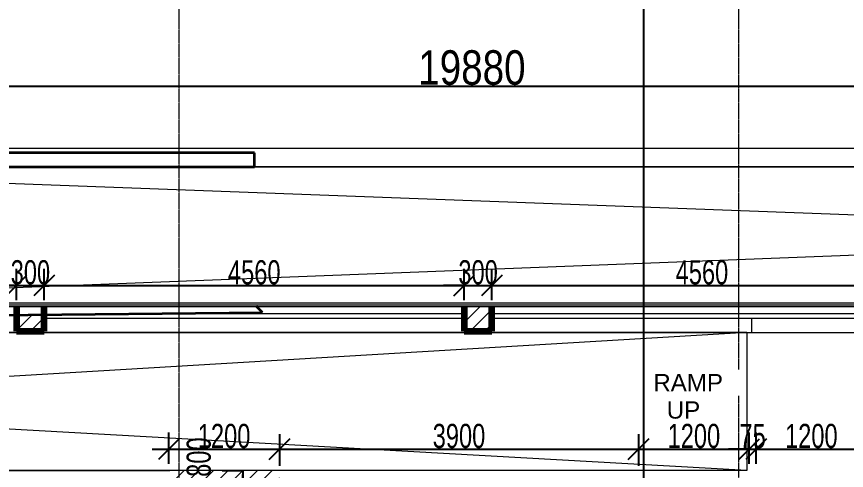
# Model space of a CAD drawing. Header units: millimetres. Extents: x -35190 to 411743, y -233114 to 23872.
# Drawn here: x 146332 to 155340, y 5099 to 10030 of the extents above; entities that cross this region are included whole.
import ezdxf

# ---------------------------------------------------------------- set-up
doc = ezdxf.new("R2010")
doc.units = ezdxf.units.MM
doc.linetypes.add('Grid Line', pattern=[22.225, 12.7, -3.175, 3.175, -3.175])
for name, color, linetype, lineweight in [('A-ANNO-DIMS', 211, 'Continuous', 9), ('A-DETL-THIN', 151, 'Continuous', 18), ('A-FLOR', 192, 'Continuous', 18), ('A-FLOR-HRAL', 11, 'Continuous', 18), ('A-WALL', 113, 'Continuous', 18), ('A-WALL-PATT', 111, 'Continuous', 18), ('G-ANNO-TEXT', 231, 'Continuous', 9), ('Q-CASE', 31, 'Continuous', 18), ('S-GRID', 1, 'Continuous', 9)]:
    doc.layers.add(name, color=color, linetype=linetype, lineweight=lineweight)
doc.styles.add('Arial', font='arial.ttf', dxfattribs={"height": 187.5})
doc.styles.add('Arial_3', font='arial.ttf', dxfattribs={"width": 0.8, "height": 375})
doc.styles.add('Arial_8', font='arial.ttf', dxfattribs={"width": 0.7, "height": 262.5})
doc.dimstyles.new('main_4_5mm_2', dxfattribs={"dimscale": 304.8, "dimtxt": 382.597275, "dimasz": 0.738189, "dimexe": 0.590551, "dimexo": 0.0625, "dimgap": 0.024606, "dimtad": 1, "dimdec": 0, "dimzin": 0, "dimdsep": 46, "dimtxsty": 'Arial_3', "dimblk1": 'OBLIQUE', "dimblk2": 'OBLIQUE', "dimsah": 1, "dimcen": 0.09, "dimdle": 0.590551, "dimazin": 0, "dimtfac": 1, "dimtdec": 4, "dimtix": 1, "dimtmove": 0, "dimatfit": 3, "dimfxl": 0.590551, "dimfxlon": 1, "dimtvp": 1, "dimtolj": 1, "dimtzin": 0, "dimarcsym": 2})
doc.dimstyles.new('small_3_5mm', dxfattribs={"dimscale": 304.8, "dimtxt": 267.818092, "dimasz": 0.738189, "dimexe": 0.590551, "dimexo": 0.0625, "dimgap": 0.024606, "dimtad": 1, "dimdec": 0, "dimzin": 0, "dimdsep": 46, "dimtxsty": 'Arial_8', "dimblk1": 'OBLIQUE', "dimblk2": 'OBLIQUE', "dimsah": 1, "dimcen": 0.09, "dimdle": 0.590551, "dimazin": 0, "dimtfac": 1, "dimtdec": 4, "dimtix": 1, "dimtmove": 0, "dimatfit": 3, "dimfxl": 0.590551, "dimfxlon": 1, "dimtvp": 1, "dimtolj": 1, "dimtzin": 0, "dimarcsym": 2})
doc.dimstyles.new('small_3_5mm_1', dxfattribs={"dimscale": 304.8, "dimtxt": 267.818092, "dimasz": 0.738189, "dimexe": 0.590551, "dimexo": 0.0625, "dimgap": 0.024606, "dimtad": 1, "dimdec": 0, "dimzin": 0, "dimdsep": 46, "dimtxsty": 'Arial_8', "dimblk1": 'OBLIQUE', "dimblk2": 'OBLIQUE', "dimsah": 1, "dimcen": 0.09, "dimdle": 0.590551, "dimazin": 0, "dimtfac": 1, "dimtdec": 4, "dimtix": 1, "dimtmove": 1, "dimatfit": 3, "dimfxl": 0.590551, "dimfxlon": 1, "dimtvp": 1, "dimtolj": 1, "dimtzin": 0, "dimarcsym": 2})
pattern_1 = [(45, (140110.45, -3260.38), (-79.5495, 79.5495), [])]

# ---------------------------------------------------------------- blocks, each defined once
blk = doc.blocks.new('Top Rail Type - Top Rail_Internal_-623587-FIRST FLOOR')
at = {"layer": 'A-FLOR-HRAL'}
for p, q in [((1223.9, 10179.7), (21103.9, 10179.7)), ((1223.9, 10139.7), (21103.9, 10139.7))]:
    blk.add_line(p, q, dxfattribs=at)
blk = doc.blocks.new('Casework 2 - Casework 2-644764-FIRST FLOOR')
at = {"layer": 'Q-CASE', "lineweight": 35}
for p, q in [((8805.4, 11809.7), (-426.1, 11809.7)), ((8805.4, 11659.7), (8805.4, 11809.7)), ((-276.1, 11659.7), (8805.4, 11659.7)), ((8890.4, 10075.1), (8825.5, 10139.7)), ((1323.9, 9999.8), (8890.4, 10075.1))]:
    blk.add_line(p, q, dxfattribs=at)
at = {"layer": 'Q-CASE'}
for p, q in [((1174, 11859.7), (21055, 11859.7)), ((21055, 11659.7), (8805.4, 11659.7)), ((11081.4, 10009.7), (6521.4, 10009.7)), ((11081.4, 10060.2), (7390.4, 10060.2)), ((15941.4, 10060.2), (11381.4, 10060.2)), ((14198.8, 10009.7), (11381.4, 10009.7)), ((15941.4, 10009.7), (14198.8, 10009.7)), ((14198.8, 10009.7), (14198.8, 9859.7)), ((5198.8, 9859.7), (14198.8, 9859.7)), ((14198.8, 9859.7), (16019.6, 9859.7)), ((5198.8, 8359.7), (7873.9, 8359.7))]:
    blk.add_line(p, q, dxfattribs=at)
blk = doc.blocks.new('_Oblique')
at = {"color": 0, "linetype": 'ByBlock', "lineweight": -2}
blk.add_line((-0.5, -0.5), (0.5, 0.5), dxfattribs=at)
blk = doc.blocks.new('*D3876')
at = {"layer": 'A-ANNO-DIMS', "color": 0, "lineweight": -2, "transparency": 16777216}
for p, q in [((148562.7, 5099.3), (148787.7, 5099.3)), ((148787.7, 5099.3), (148787.7, 4874.3)), ((148787.7, 3894.3), (148787.7, 5054.3)), ((148626.8, 4874.3), (148967.7, 4874.3)), ((148626.8, 4074.3), (148967.7, 4074.3))]:
    blk.add_line(p, q, dxfattribs=at)
at = {"layer": 'Defpoints', "color": 0, "transparency": 16777216}
for p in [(148607.7, 4874.3), (148787.7, 4874.3), (148607.7, 4074.3)]:
    blk.add_point(p, dxfattribs=at)
at = {"layer": 'A-ANNO-DIMS', "color": 0, "lineweight": -2, "transparency": 16777216, "xscale": 224.9999999999999, "yscale": 224.9999999999999, "zscale": 224.9999999999999}
for p, rotation in [((148787.7, 4874.3), 90), ((148787.7, 4074.3), 270)]:
    blk.add_blockref('_Oblique', p, dxfattribs=dict(at, rotation=rotation))
at = {"layer": 'A-ANNO-DIMS', "color": 0, "transparency": 16777216, "insert": (148177.4, 5029.6), "char_height": 262.5, "width": 504.322, "attachment_point": 1, "rotation": 90, "line_spacing_factor": 0.941778, "style": 'Arial_8'}
blk.add_mtext('\\A1;800', dxfattribs=at)
blk = doc.blocks.new('*D4018')
at = {"layer": 'A-ANNO-DIMS', "color": 0, "lineweight": -2, "transparency": 16777216}
for p, q in [((147984.4, 5169.6), (147984.4, 5510.5)), ((149184.4, 5491.5), (149184.4, 5150.5)), ((147804.4, 5330.5), (149364.4, 5330.5))]:
    blk.add_line(p, q, dxfattribs=at)
at = {"layer": 'Defpoints', "color": 0, "transparency": 16777216}
for p in [(149184.4, 5510.5), (149184.4, 5330.5), (147984.4, 5150.5)]:
    blk.add_point(p, dxfattribs=at)
at = {"layer": 'A-ANNO-DIMS', "color": 0, "lineweight": -2, "transparency": 16777216, "xscale": 224.9999999999999, "yscale": 224.9999999999999, "zscale": 224.9999999999999, "rotation": 180}
blk.add_blockref('_Oblique', (147984.4, 5330.5), dxfattribs=at)
at = {"layer": 'A-ANNO-DIMS', "color": 0, "lineweight": -2, "transparency": 16777216, "xscale": 224.9999999999999, "yscale": 224.9999999999999, "zscale": 224.9999999999999}
blk.add_blockref('_Oblique', (149184.4, 5330.5), dxfattribs=at)
at = {"layer": 'A-ANNO-DIMS', "color": 0, "transparency": 16777216, "insert": (148584.4, 5472), "char_height": 262.5, "width": 672.429, "attachment_point": 5, "style": 'Arial_8'}
blk.add_mtext('\\A1;1200', dxfattribs=at)
blk = doc.blocks.new('*D4019')
at = {"layer": 'A-ANNO-DIMS', "color": 0, "lineweight": -2, "transparency": 16777216}
for p, q in [((149184.4, 5491.5), (149184.4, 5150.5)), ((153084.4, 5491.5), (153084.4, 5150.5)), ((149004.4, 5330.5), (153264.4, 5330.5))]:
    blk.add_line(p, q, dxfattribs=at)
at = {"layer": 'Defpoints', "color": 0, "transparency": 16777216}
for p in [(149184.4, 5510.5), (153084.4, 5510.5), (153084.4, 5330.5)]:
    blk.add_point(p, dxfattribs=at)
at = {"layer": 'A-ANNO-DIMS', "color": 0, "lineweight": -2, "transparency": 16777216, "xscale": 224.9999999999999, "yscale": 224.9999999999999, "zscale": 224.9999999999999, "rotation": 180}
blk.add_blockref('_Oblique', (149184.4, 5330.5), dxfattribs=at)
at = {"layer": 'A-ANNO-DIMS', "color": 0, "lineweight": -2, "transparency": 16777216, "xscale": 224.9999999999999, "yscale": 224.9999999999999, "zscale": 224.9999999999999}
blk.add_blockref('_Oblique', (153084.4, 5330.5), dxfattribs=at)
at = {"layer": 'A-ANNO-DIMS', "color": 0, "transparency": 16777216, "insert": (151134.4, 5472.1), "char_height": 262.5, "width": 672.429, "attachment_point": 5, "style": 'Arial_8'}
blk.add_mtext('\\A1;3900', dxfattribs=at)
blk = doc.blocks.new('*D4020')
at = {"layer": 'A-ANNO-DIMS', "color": 0, "lineweight": -2, "transparency": 16777216}
for p, q in [((154284.4, 5169.6), (154284.4, 5510.5)), ((153084.4, 5491.5), (153084.4, 5150.5)), ((152904.4, 5330.5), (154464.4, 5330.5))]:
    blk.add_line(p, q, dxfattribs=at)
at = {"layer": 'Defpoints', "color": 0, "transparency": 16777216}
for p in [(153084.4, 5510.5), (154284.4, 5330.5), (154284.4, 5150.5)]:
    blk.add_point(p, dxfattribs=at)
at = {"layer": 'A-ANNO-DIMS', "color": 0, "lineweight": -2, "transparency": 16777216, "xscale": 224.9999999999999, "yscale": 224.9999999999999, "zscale": 224.9999999999999, "rotation": 180}
blk.add_blockref('_Oblique', (153084.4, 5330.5), dxfattribs=at)
at = {"layer": 'A-ANNO-DIMS', "color": 0, "lineweight": -2, "transparency": 16777216, "xscale": 224.9999999999999, "yscale": 224.9999999999999, "zscale": 224.9999999999999}
blk.add_blockref('_Oblique', (154284.4, 5330.5), dxfattribs=at)
at = {"layer": 'A-ANNO-DIMS', "color": 0, "transparency": 16777216, "insert": (153684.4, 5472), "char_height": 262.5, "width": 672.429, "attachment_point": 5, "style": 'Arial_8'}
blk.add_mtext('\\A1;1200', dxfattribs=at)
blk = doc.blocks.new('*D4021')
at = {"layer": 'A-ANNO-DIMS', "color": 0, "lineweight": -2, "transparency": 16777216}
for p, q in [((154284.4, 5169.6), (154284.4, 5510.5)), ((154359.4, 5169.6), (154359.4, 5510.5)), ((154284.4, 5330.5), (154059.4, 5330.5)), ((154284.4, 5330.5), (154359.4, 5330.5)), ((154359.4, 5330.5), (154584.4, 5330.5))]:
    blk.add_line(p, q, dxfattribs=at)
at = {"layer": 'Defpoints', "color": 0, "transparency": 16777216}
for p in [(154359.4, 5330.5), (154284.4, 5150.5), (154359.4, 5150.5)]:
    blk.add_point(p, dxfattribs=at)
at = {"layer": 'A-ANNO-DIMS', "color": 0, "lineweight": -2, "transparency": 16777216, "xscale": 224.9999999999999, "yscale": 224.9999999999999, "zscale": 224.9999999999999}
blk.add_blockref('_Oblique', (154284.4, 5330.5), dxfattribs=at)
at = {"layer": 'A-ANNO-DIMS', "color": 0, "lineweight": -2, "transparency": 16777216, "xscale": 224.9999999999999, "yscale": 224.9999999999999, "zscale": 224.9999999999999, "rotation": 180}
blk.add_blockref('_Oblique', (154359.4, 5330.5), dxfattribs=at)
at = {"layer": 'A-ANNO-DIMS', "color": 0, "transparency": 16777216, "insert": (154321.9, 5471.5), "char_height": 262.5, "width": 336.215, "attachment_point": 5, "style": 'Arial_8'}
blk.add_mtext('\\A1;75', dxfattribs=at)
blk = doc.blocks.new('*D4022')
at = {"layer": 'A-ANNO-DIMS', "color": 0, "lineweight": -2, "transparency": 16777216}
for p, q in [((154359.4, 5169.6), (154359.4, 5510.5)), ((155559.4, 5169.6), (155559.4, 5510.5)), ((154179.4, 5330.5), (155739.4, 5330.5))]:
    blk.add_line(p, q, dxfattribs=at)
at = {"layer": 'Defpoints', "color": 0, "transparency": 16777216}
for p in [(155559.4, 5330.5), (154359.4, 5150.5), (155559.4, 5150.5)]:
    blk.add_point(p, dxfattribs=at)
at = {"layer": 'A-ANNO-DIMS', "color": 0, "lineweight": -2, "transparency": 16777216, "xscale": 224.9999999999999, "yscale": 224.9999999999999, "zscale": 224.9999999999999, "rotation": 180}
blk.add_blockref('_Oblique', (154359.4, 5330.5), dxfattribs=at)
at = {"layer": 'A-ANNO-DIMS', "color": 0, "lineweight": -2, "transparency": 16777216, "xscale": 224.9999999999999, "yscale": 224.9999999999999, "zscale": 224.9999999999999}
blk.add_blockref('_Oblique', (155559.4, 5330.5), dxfattribs=at)
at = {"layer": 'A-ANNO-DIMS', "color": 0, "transparency": 16777216, "insert": (154959.4, 5472), "char_height": 262.5, "width": 672.429, "attachment_point": 5, "style": 'Arial_8'}
blk.add_mtext('\\A1;1200', dxfattribs=at)
blk = doc.blocks.new('*D4052')
at = {"layer": 'A-ANNO-DIMS', "color": 0, "lineweight": -2, "transparency": 16777216}
for p, q in [((141334.4, 9114.1), (141334.4, 9455)), ((161214.4, 9114.1), (161214.4, 9455)), ((141154.4, 9275), (161394.4, 9275))]:
    blk.add_line(p, q, dxfattribs=at)
at = {"layer": 'Defpoints', "color": 0, "transparency": 16777216}
for p in [(161214.4, 9275), (141334.4, 9095), (161214.4, 9095)]:
    blk.add_point(p, dxfattribs=at)
at = {"layer": 'A-ANNO-DIMS', "color": 0, "lineweight": -2, "transparency": 16777216, "xscale": 224.9999999999999, "yscale": 224.9999999999999, "zscale": 224.9999999999999, "rotation": 180}
blk.add_blockref('_Oblique', (141334.4, 9275), dxfattribs=at)
at = {"layer": 'A-ANNO-DIMS', "color": 0, "lineweight": -2, "transparency": 16777216, "xscale": 224.9999999999999, "yscale": 224.9999999999999, "zscale": 224.9999999999999}
blk.add_blockref('_Oblique', (161214.4, 9275), dxfattribs=at)
at = {"layer": 'A-ANNO-DIMS', "color": 0, "transparency": 16777216, "insert": (151274.4, 9474), "char_height": 375, "width": 1377.35, "attachment_point": 5, "style": 'Arial_3'}
blk.add_mtext('\\A1;19880', dxfattribs=at)
blk = doc.blocks.new('*D4183')
at = {"layer": 'A-ANNO-DIMS', "color": 0, "lineweight": -2, "transparency": 16777216}
for p, q in [((141634.4, 6947.7), (141634.4, 7288.6)), ((146331.8, 6947.7), (146331.8, 7288.6)), ((141454.4, 7108.6), (146511.8, 7108.6))]:
    blk.add_line(p, q, dxfattribs=at)
at = {"layer": 'Defpoints', "color": 0, "transparency": 16777216}
for p in [(146331.8, 7108.6), (141634.4, 6928.6), (146331.8, 6928.6)]:
    blk.add_point(p, dxfattribs=at)
at = {"layer": 'A-ANNO-DIMS', "color": 0, "lineweight": -2, "transparency": 16777216, "xscale": 224.9999999999999, "yscale": 224.9999999999999, "zscale": 224.9999999999999, "rotation": 180}
blk.add_blockref('_Oblique', (141634.4, 7108.6), dxfattribs=at)
at = {"layer": 'A-ANNO-DIMS', "color": 0, "lineweight": -2, "transparency": 16777216, "xscale": 224.9999999999999, "yscale": 224.9999999999999, "zscale": 224.9999999999999}
blk.add_blockref('_Oblique', (146331.8, 7108.6), dxfattribs=at)
at = {"layer": 'A-ANNO-DIMS', "color": 0, "transparency": 16777216, "insert": (143983.1, 7250.2), "char_height": 262.5, "width": 672.429, "attachment_point": 5, "style": 'Arial_8'}
blk.add_mtext('\\A1;4697', dxfattribs=at)
blk = doc.blocks.new('*D4184')
at = {"layer": 'A-ANNO-DIMS', "color": 0, "lineweight": -2, "transparency": 16777216}
for p, q in [((146331.8, 6947.7), (146331.8, 7288.6)), ((146631.8, 6947.7), (146631.8, 7288.6)), ((146331.8, 7108.6), (146106.8, 7108.6)), ((146331.8, 7108.6), (146631.8, 7108.6)), ((146631.8, 7108.6), (146856.8, 7108.6))]:
    blk.add_line(p, q, dxfattribs=at)
at = {"layer": 'Defpoints', "color": 0, "transparency": 16777216}
for p in [(146631.8, 7108.6), (146331.8, 6928.6), (146631.8, 6928.6)]:
    blk.add_point(p, dxfattribs=at)
at = {"layer": 'A-ANNO-DIMS', "color": 0, "lineweight": -2, "transparency": 16777216, "xscale": 224.9999999999999, "yscale": 224.9999999999999, "zscale": 224.9999999999999}
blk.add_blockref('_Oblique', (146331.8, 7108.6), dxfattribs=at)
at = {"layer": 'A-ANNO-DIMS', "color": 0, "lineweight": -2, "transparency": 16777216, "xscale": 224.9999999999999, "yscale": 224.9999999999999, "zscale": 224.9999999999999, "rotation": 180}
blk.add_blockref('_Oblique', (146631.8, 7108.6), dxfattribs=at)
at = {"layer": 'A-ANNO-DIMS', "color": 0, "transparency": 16777216, "insert": (146481.8, 7250.3), "char_height": 262.5, "width": 504.322, "attachment_point": 5, "style": 'Arial_8'}
blk.add_mtext('\\A1;300', dxfattribs=at)
blk = doc.blocks.new('*D4185')
at = {"layer": 'A-ANNO-DIMS', "color": 0, "lineweight": -2, "transparency": 16777216}
for p, q in [((146631.8, 6947.7), (146631.8, 7288.6)), ((151191.8, 6947.7), (151191.8, 7288.6)), ((146451.8, 7108.6), (151371.8, 7108.6))]:
    blk.add_line(p, q, dxfattribs=at)
at = {"layer": 'Defpoints', "color": 0, "transparency": 16777216}
for p in [(151191.8, 7108.6), (146631.8, 6928.6), (151191.8, 6928.6)]:
    blk.add_point(p, dxfattribs=at)
at = {"layer": 'A-ANNO-DIMS', "color": 0, "lineweight": -2, "transparency": 16777216, "xscale": 224.9999999999999, "yscale": 224.9999999999999, "zscale": 224.9999999999999, "rotation": 180}
blk.add_blockref('_Oblique', (146631.8, 7108.6), dxfattribs=at)
at = {"layer": 'A-ANNO-DIMS', "color": 0, "lineweight": -2, "transparency": 16777216, "xscale": 224.9999999999999, "yscale": 224.9999999999999, "zscale": 224.9999999999999}
blk.add_blockref('_Oblique', (151191.8, 7108.6), dxfattribs=at)
at = {"layer": 'A-ANNO-DIMS', "color": 0, "transparency": 16777216, "insert": (148911.8, 7250.2), "char_height": 262.5, "width": 672.429, "attachment_point": 5, "style": 'Arial_8'}
blk.add_mtext('\\A1;4560', dxfattribs=at)
blk = doc.blocks.new('*D4186')
at = {"layer": 'A-ANNO-DIMS', "color": 0, "lineweight": -2, "transparency": 16777216}
for p, q in [((151191.8, 6947.7), (151191.8, 7288.6)), ((151491.8, 6947.7), (151491.8, 7288.6)), ((151191.8, 7108.6), (150966.8, 7108.6)), ((151191.8, 7108.6), (151491.8, 7108.6)), ((151491.8, 7108.6), (151716.8, 7108.6))]:
    blk.add_line(p, q, dxfattribs=at)
at = {"layer": 'Defpoints', "color": 0, "transparency": 16777216}
for p in [(151491.8, 7108.6), (151191.8, 6928.6), (151491.8, 6928.6)]:
    blk.add_point(p, dxfattribs=at)
at = {"layer": 'A-ANNO-DIMS', "color": 0, "lineweight": -2, "transparency": 16777216, "xscale": 224.9999999999999, "yscale": 224.9999999999999, "zscale": 224.9999999999999}
blk.add_blockref('_Oblique', (151191.8, 7108.6), dxfattribs=at)
at = {"layer": 'A-ANNO-DIMS', "color": 0, "lineweight": -2, "transparency": 16777216, "xscale": 224.9999999999999, "yscale": 224.9999999999999, "zscale": 224.9999999999999, "rotation": 180}
blk.add_blockref('_Oblique', (151491.8, 7108.6), dxfattribs=at)
at = {"layer": 'A-ANNO-DIMS', "color": 0, "transparency": 16777216, "insert": (151341.8, 7250.3), "char_height": 262.5, "width": 504.322, "attachment_point": 5, "style": 'Arial_8'}
blk.add_mtext('\\A1;300', dxfattribs=at)
blk = doc.blocks.new('*D4187')
at = {"layer": 'A-ANNO-DIMS', "color": 0, "lineweight": -2, "transparency": 16777216}
for p, q in [((151491.8, 6947.7), (151491.8, 7288.6)), ((156051.8, 6947.7), (156051.8, 7288.6)), ((151311.8, 7108.6), (156231.8, 7108.6))]:
    blk.add_line(p, q, dxfattribs=at)
at = {"layer": 'Defpoints', "color": 0, "transparency": 16777216}
for p in [(156051.8, 7108.6), (151491.8, 6928.6), (156051.8, 6928.6)]:
    blk.add_point(p, dxfattribs=at)
at = {"layer": 'A-ANNO-DIMS', "color": 0, "lineweight": -2, "transparency": 16777216, "xscale": 224.9999999999999, "yscale": 224.9999999999999, "zscale": 224.9999999999999, "rotation": 180}
blk.add_blockref('_Oblique', (151491.8, 7108.6), dxfattribs=at)
at = {"layer": 'A-ANNO-DIMS', "color": 0, "lineweight": -2, "transparency": 16777216, "xscale": 224.9999999999999, "yscale": 224.9999999999999, "zscale": 224.9999999999999}
blk.add_blockref('_Oblique', (156051.8, 7108.6), dxfattribs=at)
at = {"layer": 'A-ANNO-DIMS', "color": 0, "transparency": 16777216, "insert": (153771.8, 7250.2), "char_height": 262.5, "width": 672.429, "attachment_point": 5, "style": 'Arial_8'}
blk.add_mtext('\\A1;4560', dxfattribs=at)

msp = doc.modelspace()

# ---------------------------------------------------------------- hatches: boundary and pattern name
at = {"layer": 'A-WALL-PATT'}
h = msp.add_hatch(dxfattribs=at)
h.set_pattern_fill('FP_1', color=256, style=0, pattern_type=2)
h.set_pattern_definition(pattern_1)
h.paths.add_polyline_path([(151491.8, 6611.2), (151491.8, 6879.3), (151191.8, 6879.3), (151191.8, 6611.2), (151216.6, 6611.2)])
h = msp.add_hatch(dxfattribs=at)
h.set_pattern_fill('FP_1', color=256, style=0, pattern_type=2)
h.set_pattern_definition(pattern_1)
h.paths.add_polyline_path([(146631.8, 6611.2), (146631.8, 6791.1), (146331.8, 6788.2), (146331.8, 6611.2)])
h = msp.add_hatch(dxfattribs=at)
h.set_pattern_fill('FP_1', color=256, style=0, pattern_type=2)
h.set_pattern_definition(pattern_1)
h.paths.add_polyline_path([(148209.4, 4074.3), (148209.4, 5099.3), (147984.4, 5099.3), (147984.4, 4074.3)])
h = msp.add_hatch(dxfattribs=at)
h.set_pattern_fill('FP_1', color=256, style=0, pattern_type=2)
h.set_pattern_definition(pattern_1)
h.paths.add_polyline_path([(148209.4, 4874.3), (149184.4, 4874.3), (149184.4, 5099.3), (148209.4, 5099.3), (148209.4, 4899.3)])

# ---------------------------------------------------------------- linework, layer by layer
msp.add_line((153139, 20612), (153139, -32604.4))
at = {"layer": 'A-DETL-THIN'}
for p, q in [((139834.4, 8399.3), (162714.4, 8399.3)), ((141334.4, 8399.3), (161224.4, 7664.1)), ((161224.4, 7664.1), (141334.4, 6887.5)), ((141334.4, 6899.3), (161211.8, 6899.3)), ((154259.4, 6599.3), (141334.4, 6599.3)), ((154259.4, 6599.3), (141334.4, 5825.5)), ((154259.4, 6599.3), (154259.4, 5099.3)), ((154259.4, 5099.3), (141334.4, 5825.5)), ((154259.4, 5099.3), (139834.4, 5099.3))]:
    msp.add_line(p, q, dxfattribs=at)
at = {"layer": 'A-FLOR'}
msp.add_line((154259.4, 6599.3), (154259.4, 5099.3), dxfattribs=at)
at = {"layer": 'A-WALL', "lineweight": 140}
for p, q in [((146331.8, 6879.3), (146331.8, 6611.2)), ((146631.8, 6611.2), (146631.8, 6879.3)), ((151191.8, 6879.3), (151191.8, 6611.2)), ((151491.8, 6611.2), (151491.8, 6879.3)), ((146331.8, 6611.2), (146631.8, 6611.2)), ((151191.8, 6611.2), (151491.8, 6611.2))]:
    msp.add_line(p, q, dxfattribs=at)
at = {"layer": 'S-GRID', "linetype": 'Grid Line'}
for p, q in [((148096.9, -26662), (148096.9, 15610.8)), ((154171.9, -26662), (154171.9, 15610.8))]:
    msp.add_line(p, q, dxfattribs=at)

# ---------------------------------------------------------------- block references
at = {"layer": 'A-FLOR-HRAL'}
msp.add_blockref('Top Rail Type - Top Rail_Internal_-623587-FIRST FLOOR', (140110.5, -3260.4), dxfattribs=at)
at = {"layer": 'Q-CASE'}
msp.add_blockref('Casework 2 - Casework 2-644764-FIRST FLOOR', (140110.5, -3260.4), dxfattribs=at)

# ---------------------------------------------------------------- dimensions: what is measured, and where the dimension line sits
at = {"layer": 'A-ANNO-DIMS'}
for base, p1, p2, dimstyle, override, picture, middle in [((161214.4, 9275), (141334.4, 9095), (161214.4, 9095), 'main_4_5mm_2', {"dimpost": '<>', "dimfxl": 19880}, '*D4052', (151274.4, 9474)), ((146331.8, 7108.6), (141634.4, 6928.6), (146331.8, 6928.6), 'small_3_5mm', {"dimpost": '<>', "dimfxl": 4697.466216}, '*D4183', (143983.1, 7250.2)), ((146631.8, 7108.6), (146331.8, 6928.6), (146631.8, 6928.6), 'small_3_5mm', {"dimpost": '<>', "dimfxl": 300}, '*D4184', (146481.8, 7250.3)), ((151191.8, 7108.6), (146631.8, 6928.6), (151191.8, 6928.6), 'small_3_5mm', {"dimpost": '<>', "dimfxl": 4560}, '*D4185', (148911.8, 7250.2)), ((151491.8, 7108.6), (151191.8, 6928.6), (151491.8, 6928.6), 'small_3_5mm', {"dimpost": '<>', "dimfxl": 300}, '*D4186', (151341.8, 7250.3)), ((156051.8, 7108.6), (151491.8, 6928.6), (156051.8, 6928.6), 'small_3_5mm', {"dimpost": '<>', "dimfxl": 4560}, '*D4187', (153771.8, 7250.2)), ((149184.4, 5330.5), (147984.4, 5150.5), (149184.4, 5510.5), 'small_3_5mm', {"dimpost": '<>', "dimfxl": 1252.836781}, '*D4018', (148584.4, 5472)), ((154359.4, 5330.5), (154284.4, 5150.5), (154359.4, 5150.5), 'small_3_5mm', {"dimpost": '<>', "dimfxl": 75}, '*D4021', (154321.9, 5471.5)), ((155559.4, 5330.5), (154359.4, 5150.5), (155559.4, 5150.5), 'small_3_5mm', {"dimpost": '<>', "dimfxl": 1200}, '*D4022', (154959.4, 5472))]:
    dim = msp.add_linear_dim(base=base, p1=p1, p2=p2, dimstyle=dimstyle, override=override, dxfattribs=at)
    dim.commit()
    dim.dimension.update_dxf_attribs({"geometry": picture, "text_midpoint": middle})
dim = msp.add_linear_dim(base=(148787.7, 4874.3), p1=(148607.7, 4074.3), p2=(148607.7, 4874.3), angle=90, dimstyle='small_3_5mm_1', override={"dimpost": '<>', "dimfxl": 800}, dxfattribs=at)
dim.commit()
dim.dimension.update_dxf_attribs({"geometry": '*D3876', "text_midpoint": (148614.4, 4913.1), "dimtype": 160, "text_rotation": 90})

# ---------------------------------------------------------------- next in the draw order: texts
at = {"layer": 'G-ANNO-TEXT', "color": 7, "insert": (153243.8, 6147.3), "char_height": 187.5, "width": 907.911, "attachment_point": 1, "style": 'Arial', "bg_fill": 3, "box_fill_scale": 1.25, "bg_fill_color": 256, "bg_fill_true_color": 13158600, "bg_fill_transparency": 0}
msp.add_mtext('RAMP', dxfattribs=at)

# ---------------------------------------------------------------- next in the draw order: texts
at = {"layer": 'G-ANNO-TEXT', "color": 7, "insert": (153243.8, 5849.7), "char_height": 187.5, "width": 619.304, "attachment_point": 1, "style": 'Arial', "bg_fill": 3, "box_fill_scale": 1.25, "bg_fill_color": 256, "bg_fill_true_color": 13158600, "bg_fill_transparency": 0}
msp.add_mtext('  UP', dxfattribs=at)

# ---------------------------------------------------------------- next in the draw order: dimensions: what is measured, and where the dimension line sits
at = {"layer": 'A-ANNO-DIMS'}
for base, p1, p2, override, picture, middle in [((153084.4, 5330.5), (149184.4, 5510.5), (153084.4, 5510.5), {"dimpost": '<>', "dimfxl": 3900}, '*D4019', (151134.4, 5472.1)), ((154284.4, 5330.5), (153084.4, 5510.5), (154284.4, 5150.5), {"dimpost": '<>', "dimfxl": 1252.836781}, '*D4020', (153684.4, 5472))]:
    dim = msp.add_linear_dim(base=base, p1=p1, p2=p2, dimstyle='small_3_5mm', override=override, dxfattribs=at)
    dim.commit()
    dim.dimension.update_dxf_attribs({"geometry": picture, "text_midpoint": middle})

doc.saveas('drawing.dxf')
